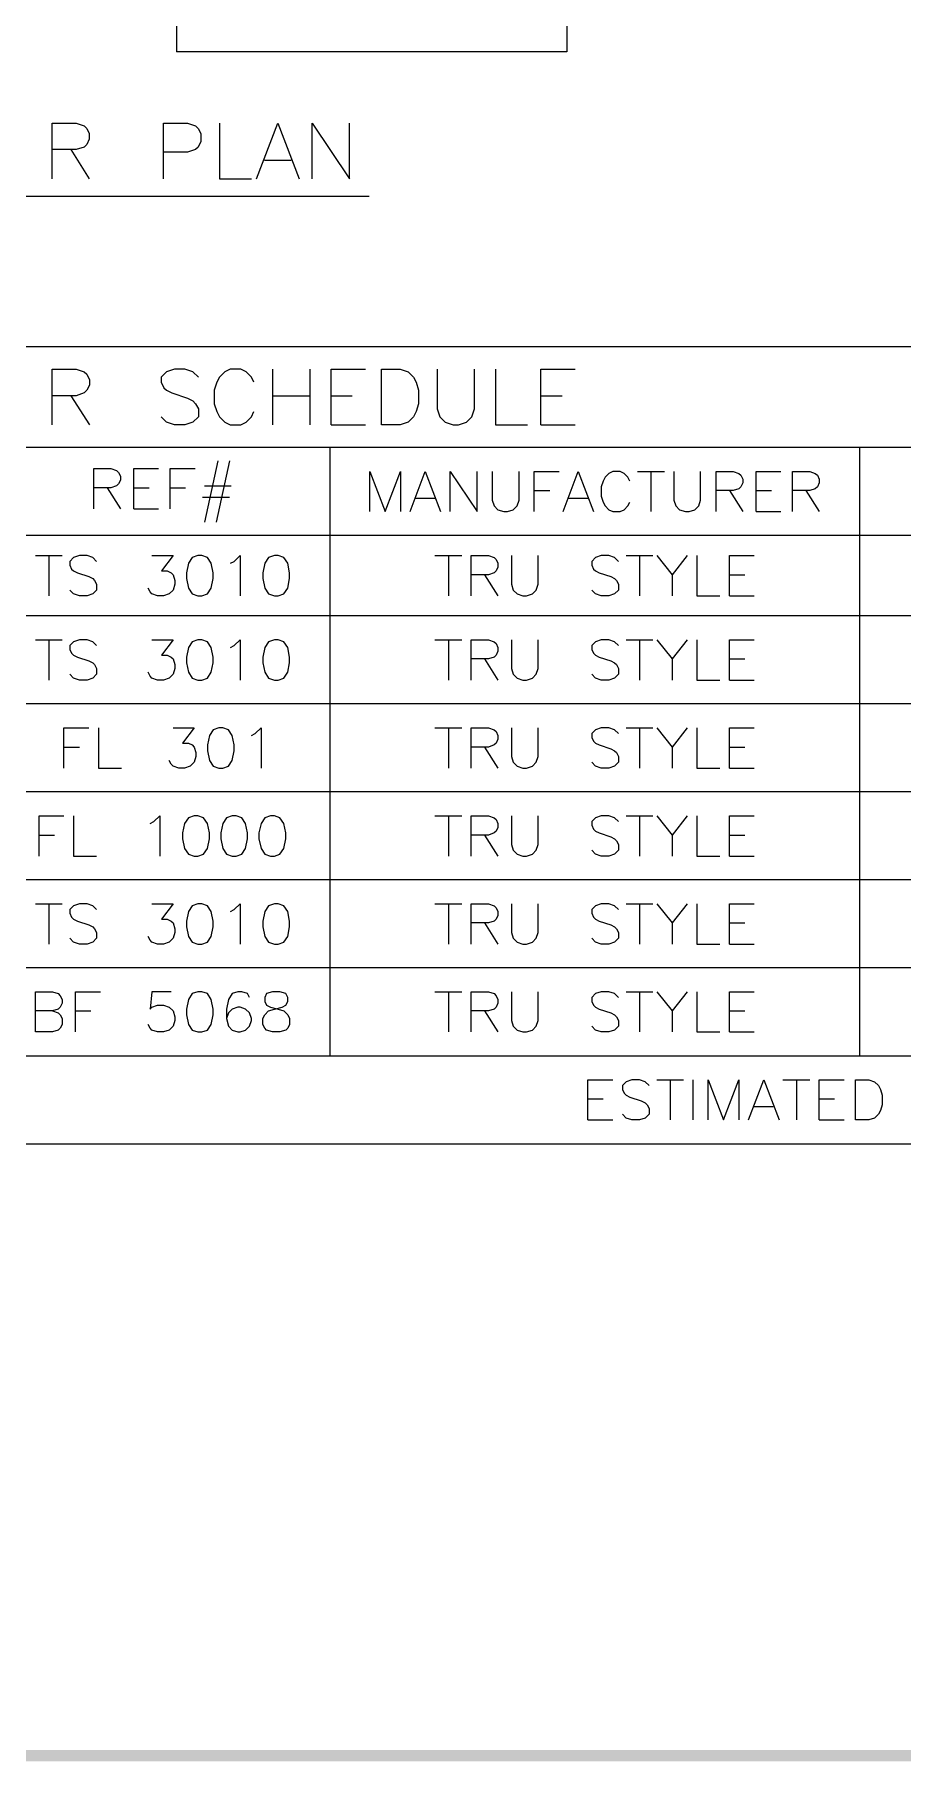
# Paper-space layout 'D-size Plot' of a CAD drawing. Extents: x 0 to 34.1, y 0 to 23.
# Drawn here: x 7.46 to 11.35, y -0.03 to 7.71 of the extents above; entities that cross this region are included whole.
import ezdxf
from ezdxf.xclip import XClip

# ---------------------------------------------------------------- set-up
doc = ezdxf.new("R2010")
doc.units = 0
doc.header["$XCLIPFRAME"] = 0
for name, color, linetype in [('Deck', 7, 'Continuous'), ('Text', 7, 'Continuous'), ('View Labels', 7, 'Continuous')]:
    doc.layers.add(name, color=color, linetype=linetype)

# ---------------------------------------------------------------- blocks, each defined once
blk = doc.blocks.new('Viewport1')
at = {"layer": 'Deck', "color": 4, "linetype": 'Continuous', "lineweight": 25, "true_color": 0x00ffff}
blk.add_line((8.0963, 9.801), (8.0963, 7.6343), dxfattribs=at)
blk.add_lwpolyline([(9.8463, 8.051), (9.8463, 7.6343), (8.0963, 7.6343)], dxfattribs=at)
blk = doc.blocks.new('Viewport3')
at = {"linetype": 'Continuous', "lineweight": 25, "true_color": 0x000000}
blk.add_hatch(color=18, dxfattribs=at).paths.add_polyline_path([(-0.0005, 0.0251), (31.8516, 0.0251), (31.8516, -0.0257), (-0.0005, -0.0257)])
at = {"color": 18, "linetype": 'Continuous', "lineweight": 25, "true_color": 0x000000}
for p, q in [((8.5271, 6.2126), (8.5271, 5.9626)), ((8.6938, 6.2126), (8.6938, 5.9626)), ((7.6229, 6.0935), (7.7063, 5.9626)), ((8.5271, 6.0935), (8.6938, 6.0935)), ((8.7896, 6.0935), (8.8846, 6.0935)), ((9.7296, 6.0935), (9.8254, 6.0935)), ((8.7896, 5.9626), (8.9438, 5.9626)), ((9.7296, 5.9626), (9.8846, 5.9626)), ((8.2821, 5.801), (8.2221, 5.5268)), ((8.3338, 5.801), (8.2738, 5.5268)), ((10.1638, 5.7543), (10.2838, 5.7543)), ((10.2238, 5.7543), (10.2238, 5.5743)), ((7.7854, 5.681), (7.8454, 5.5868)), ((7.9054, 5.681), (7.9738, 5.681)), ((8.0679, 5.681), (8.1363, 5.681)), ((8.2221, 5.6893), (8.3421, 5.6893)), ((9.7004, 5.6685), (9.7696, 5.6685)), ((10.5755, 5.6685), (10.6355, 5.5743)), ((10.6955, 5.6685), (10.7638, 5.6685)), ((10.918, 5.6685), (10.978, 5.5743)), ((7.9054, 5.5868), (8.0163, 5.5868)), ((8.2138, 5.6385), (8.3338, 5.6385)), ((9.1696, 5.6343), (9.2554, 5.6343)), ((9.8554, 5.6343), (9.9404, 5.6343)), ((10.6955, 5.5743), (10.8063, 5.5743)), ((7.4637, 5.3768), (7.5837, 5.3768)), ((7.5237, 5.3768), (7.5237, 5.1968)), ((9.2554, 5.3768), (9.3754, 5.3768)), ((9.3154, 5.3768), (9.3154, 5.1968)), ((10.1121, 5.3768), (10.2321, 5.3768)), ((10.1721, 5.3768), (10.1721, 5.1968)), ((10.3863, 5.3768), (10.318, 5.291)), ((9.4779, 5.291), (9.5379, 5.1968)), ((10.5755, 5.291), (10.6438, 5.291)), ((10.5755, 5.1968), (10.6863, 5.1968)), ((7.4637, 4.9993), (7.5837, 4.9993)), ((7.5237, 4.9993), (7.5237, 4.8193)), ((9.2554, 4.9993), (9.3754, 4.9993)), ((9.3154, 4.9993), (9.3154, 4.8193)), ((10.1121, 4.9993), (10.2321, 4.9993)), ((10.1721, 4.9993), (10.1721, 4.8193)), ((10.3863, 4.9993), (10.318, 4.9143)), ((9.4779, 4.9143), (9.5379, 4.8193)), ((10.5755, 4.9143), (10.6438, 4.9143)), ((10.5755, 4.8193), (10.6863, 4.8193)), ((9.2554, 4.6051), (9.3754, 4.6051)), ((9.3154, 4.6051), (9.3154, 4.4251)), ((10.1121, 4.6051), (10.2321, 4.6051)), ((10.1721, 4.6051), (10.1721, 4.4251)), ((10.3863, 4.6051), (10.318, 4.5193)), ((7.5921, 4.5193), (7.6612, 4.5193)), ((9.4779, 4.5193), (9.5379, 4.4251)), ((10.5755, 4.5193), (10.6438, 4.5193)), ((10.5755, 4.4251), (10.6863, 4.4251)), ((9.2554, 4.211), (9.3754, 4.211)), ((9.3154, 4.211), (9.3154, 4.031)), ((10.1121, 4.211), (10.2321, 4.211)), ((10.1721, 4.211), (10.1721, 4.031)), ((10.3863, 4.211), (10.318, 4.1251)), ((7.4812, 4.1251), (7.5496, 4.1251)), ((9.4779, 4.1251), (9.5379, 4.031)), ((10.5755, 4.1251), (10.6438, 4.1251)), ((10.5755, 4.031), (10.6863, 4.031)), ((7.4637, 3.8168), (7.5837, 3.8168)), ((7.5237, 3.8168), (7.5237, 3.6368)), ((9.2554, 3.8168), (9.3754, 3.8168)), ((9.3154, 3.8168), (9.3154, 3.6368)), ((10.1121, 3.8168), (10.2321, 3.8168)), ((10.1721, 3.8168), (10.1721, 3.6368)), ((10.3863, 3.8168), (10.318, 3.731)), ((9.4779, 3.731), (9.5379, 3.6368)), ((10.5755, 3.731), (10.6438, 3.731)), ((10.5755, 3.6368), (10.6863, 3.6368)), ((9.2554, 3.4226), (9.3754, 3.4226)), ((9.3154, 3.4226), (9.3154, 3.2426)), ((10.1121, 3.4226), (10.2321, 3.4226)), ((10.1721, 3.4226), (10.1721, 3.2426)), ((10.3863, 3.4226), (10.318, 3.3368)), ((7.6437, 3.3368), (7.7121, 3.3368)), ((9.4779, 3.3368), (9.5379, 3.2426)), ((10.5755, 3.3368), (10.6438, 3.3368)), ((10.5755, 3.2426), (10.6863, 3.2426)), ((7.2837, 3.1351), (8.7838, 3.1351)), ((8.7838, 3.1351), (11.158, 3.1351)), ((11.158, 3.1351), (12.5463, 3.1351)), ((10.2496, 3.0285), (10.3696, 3.0285)), ((10.3096, 3.0285), (10.3096, 2.8485)), ((10.4121, 3.0285), (10.4121, 2.8485)), ((10.8155, 3.0285), (10.9355, 3.0285)), ((10.8755, 3.0285), (10.8755, 2.8485)), ((9.9404, 2.9426), (10.0096, 2.9426)), ((10.978, 2.9426), (11.0463, 2.9426)), ((10.6863, 2.9085), (10.7721, 2.9085)), ((9.9404, 2.8485), (10.0521, 2.8485)), ((10.978, 2.8485), (11.0896, 2.8485)), ((7.2837, 2.741), (8.7838, 2.741)), ((8.7838, 2.741), (11.158, 2.741)), ((11.158, 2.741), (12.5463, 2.741))]:
    blk.add_line(p, q, dxfattribs=at)
for points in [[(1.6178, 5.861), (1.6178, 6.3143), (2.5353, 6.3143), (3.6154, 6.3143), (4.8412, 6.3143), (7.2837, 6.3143), (8.7838, 6.3143), (11.158, 6.3143), (12.5463, 6.3143), (13.7897, 6.3143), (15.0322, 6.3143), (15.0322, 5.861)], [(7.5396, 5.9626), (7.5396, 6.2126), (7.6462, 6.2126), (7.6821, 6.201), (7.6946, 6.1893), (7.7063, 6.1651), (7.7063, 6.141), (7.6946, 6.1176), (7.6821, 6.106), (7.6462, 6.0935), (7.5396, 6.0935)], [(8.1946, 6.1768), (8.1704, 6.201), (8.1346, 6.2126), (8.0871, 6.2126), (8.0513, 6.201), (8.0279, 6.1768), (8.0279, 6.1535), (8.0396, 6.1293), (8.0513, 6.1176), (8.0754, 6.106), (8.1463, 6.0818), (8.1704, 6.0701), (8.1821, 6.0576), (8.1946, 6.0343), (8.1946, 5.9985), (8.1704, 5.9743), (8.1346, 5.9626), (8.0871, 5.9626), (8.0513, 5.9743), (8.0279, 5.9985)], [(8.4438, 6.1535), (8.4321, 6.1768), (8.4088, 6.201), (8.3846, 6.2126), (8.3371, 6.2126), (8.3129, 6.201), (8.2896, 6.1768), (8.2779, 6.1535), (8.2654, 6.1176), (8.2654, 6.0576), (8.2779, 6.0226), (8.2896, 5.9985), (8.3129, 5.9743), (8.3371, 5.9626), (8.3846, 5.9626), (8.4088, 5.9743), (8.4321, 5.9985), (8.4438, 6.0226)], [(8.7896, 5.9626), (8.7896, 6.2126), (8.9438, 6.2126)], [(9.0154, 5.9626), (9.0154, 6.2126), (9.0988, 6.2126), (9.1346, 6.201), (9.1588, 6.1768), (9.1704, 6.1535), (9.1821, 6.1176), (9.1821, 6.0576), (9.1704, 6.0226), (9.1588, 5.9985), (9.1346, 5.9743), (9.0988, 5.9626), (9.0154, 5.9626)], [(9.2654, 6.2126), (9.2654, 6.0343), (9.2771, 5.9985), (9.3013, 5.9743), (9.3371, 5.9626), (9.3604, 5.9626), (9.3963, 5.9743), (9.4204, 5.9985), (9.4321, 6.0343), (9.4321, 6.2126)], [(9.5271, 6.2126), (9.5271, 5.9626), (9.6704, 5.9626)], [(9.7296, 5.9626), (9.7296, 6.2126), (9.8846, 6.2126)], [(8.7838, 5.861), (7.2837, 5.861), (7.2837, 5.4668)], [(11.158, 5.861), (8.7838, 5.861), (8.7838, 5.4668)], [(12.5463, 5.861), (11.158, 5.861), (11.158, 5.4668)], [(7.7254, 5.5868), (7.7254, 5.7668), (7.8021, 5.7668), (7.8279, 5.7585), (7.8363, 5.7493), (7.8454, 5.7326), (7.8454, 5.7151), (7.8363, 5.6985), (7.8279, 5.6893), (7.8021, 5.681), (7.7254, 5.681)], [(7.9054, 5.5868), (7.9054, 5.7668), (8.0163, 5.7668)], [(8.0679, 5.5868), (8.0679, 5.7668), (8.1796, 5.7668)], [(8.9638, 5.5743), (8.9638, 5.7543), (9.0321, 5.5743), (9.1004, 5.7543), (9.1004, 5.5743)], [(9.1438, 5.5743), (9.2121, 5.7543), (9.2804, 5.5743)], [(9.3238, 5.5743), (9.3238, 5.7543), (9.4438, 5.5743), (9.4438, 5.7543)], [(9.5121, 5.7543), (9.5121, 5.6251), (9.5204, 5.5993), (9.5379, 5.5826), (9.5638, 5.5743), (9.5804, 5.5743), (9.6063, 5.5826), (9.6238, 5.5993), (9.6321, 5.6251), (9.6321, 5.7543)], [(9.7004, 5.5743), (9.7004, 5.7543), (9.8121, 5.7543)], [(9.8296, 5.5743), (9.8979, 5.7543), (9.9663, 5.5743)], [(10.1296, 5.711), (10.1204, 5.7285), (10.1038, 5.7451), (10.0863, 5.7543), (10.0521, 5.7543), (10.0354, 5.7451), (10.0179, 5.7285), (10.0096, 5.711), (10.0004, 5.6851), (10.0004, 5.6426), (10.0096, 5.6168), (10.0179, 5.5993), (10.0354, 5.5826), (10.0521, 5.5743), (10.0863, 5.5743), (10.1038, 5.5826), (10.1204, 5.5993), (10.1296, 5.6168)], [(10.3263, 5.7543), (10.3263, 5.6251), (10.3355, 5.5993), (10.3521, 5.5826), (10.378, 5.5743), (10.3955, 5.5743), (10.4205, 5.5826), (10.438, 5.5993), (10.4463, 5.6251), (10.4463, 5.7543)], [(10.5155, 5.5743), (10.5155, 5.7543), (10.5921, 5.7543), (10.618, 5.7451), (10.6263, 5.7368), (10.6355, 5.7193), (10.6355, 5.7026), (10.6263, 5.6851), (10.618, 5.6768), (10.5921, 5.6685), (10.5155, 5.6685)], [(10.6955, 5.5743), (10.6955, 5.7543), (10.8063, 5.7543)], [(10.858, 5.5743), (10.858, 5.7543), (10.9355, 5.7543), (10.9605, 5.7451), (10.9696, 5.7368), (10.978, 5.7193), (10.978, 5.7026), (10.9696, 5.6851), (10.9605, 5.6768), (10.9355, 5.6685), (10.858, 5.6685)], [(8.7838, 5.4668), (7.2837, 5.4668), (7.2837, 5.1068)], [(11.158, 5.4668), (8.7838, 5.4668), (8.7838, 5.1068)], [(12.5463, 5.4668), (11.158, 5.4668), (11.158, 5.1068)], [(7.7379, 5.351), (7.7213, 5.3685), (7.6954, 5.3768), (7.6612, 5.3768), (7.6354, 5.3685), (7.6179, 5.351), (7.6179, 5.3343), (7.6262, 5.3168), (7.6354, 5.3085), (7.6521, 5.2993), (7.7038, 5.2826), (7.7213, 5.2743), (7.7296, 5.2651), (7.7379, 5.2485), (7.7379, 5.2226), (7.7213, 5.2051), (7.6954, 5.1968), (7.6612, 5.1968), (7.6354, 5.2051), (7.6179, 5.2226)], [(7.9863, 5.3768), (8.0813, 5.3768), (8.0296, 5.3085), (8.0554, 5.3085), (8.0721, 5.2993), (8.0813, 5.291), (8.0896, 5.2651), (8.0896, 5.2485), (8.0813, 5.2226), (8.0638, 5.2051), (8.0379, 5.1968), (8.0121, 5.1968), (7.9863, 5.2051), (7.9779, 5.2143), (7.9696, 5.231)], [(8.1921, 5.3768), (8.1663, 5.3685), (8.1496, 5.3426), (8.1413, 5.2993), (8.1413, 5.2743), (8.1496, 5.231), (8.1663, 5.2051), (8.1921, 5.1968), (8.2096, 5.1968), (8.2354, 5.2051), (8.2521, 5.231), (8.2613, 5.2743), (8.2613, 5.2993), (8.2521, 5.3426), (8.2354, 5.3685), (8.2096, 5.3768), (8.1921, 5.3768)], [(8.3379, 5.3426), (8.3554, 5.351), (8.3813, 5.3768), (8.3813, 5.1968)], [(8.5354, 5.3768), (8.5096, 5.3685), (8.4921, 5.3426), (8.4838, 5.2993), (8.4838, 5.2743), (8.4921, 5.231), (8.5096, 5.2051), (8.5354, 5.1968), (8.5521, 5.1968), (8.5779, 5.2051), (8.5954, 5.231), (8.6038, 5.2743), (8.6038, 5.2993), (8.5954, 5.3426), (8.5779, 5.3685), (8.5521, 5.3768), (8.5354, 5.3768)], [(9.4179, 5.1968), (9.4179, 5.3768), (9.4954, 5.3768), (9.5204, 5.3685), (9.5296, 5.3593), (9.5379, 5.3426), (9.5379, 5.3251), (9.5296, 5.3085), (9.5204, 5.2993), (9.4954, 5.291), (9.4179, 5.291)], [(9.5979, 5.3768), (9.5979, 5.2485), (9.6063, 5.2226), (9.6238, 5.2051), (9.6496, 5.1968), (9.6663, 5.1968), (9.6921, 5.2051), (9.7096, 5.2226), (9.7179, 5.2485), (9.7179, 5.3768)], [(10.0779, 5.351), (10.0604, 5.3685), (10.0354, 5.3768), (10.0004, 5.3768), (9.9754, 5.3685), (9.9579, 5.351), (9.9579, 5.3343), (9.9663, 5.3168), (9.9754, 5.3085), (9.9921, 5.2993), (10.0438, 5.2826), (10.0604, 5.2743), (10.0696, 5.2651), (10.0779, 5.2485), (10.0779, 5.2226), (10.0604, 5.2051), (10.0354, 5.1968), (10.0004, 5.1968), (9.9754, 5.2051), (9.9579, 5.2226)], [(10.2496, 5.3768), (10.318, 5.291), (10.318, 5.1968)], [(10.4296, 5.3768), (10.4296, 5.1968), (10.5321, 5.1968)], [(10.5755, 5.1968), (10.5755, 5.3768), (10.6863, 5.3768)], [(8.7838, 5.1068), (7.2837, 5.1068), (7.2837, 4.7126)], [(11.158, 5.1068), (8.7838, 5.1068), (8.7838, 4.7126)], [(12.5463, 5.1068), (11.158, 5.1068), (11.158, 4.7126)], [(7.7379, 4.9743), (7.7213, 4.991), (7.6954, 4.9993), (7.6612, 4.9993), (7.6354, 4.991), (7.6179, 4.9743), (7.6179, 4.9568), (7.6262, 4.9393), (7.6354, 4.931), (7.6521, 4.9226), (7.7038, 4.9051), (7.7213, 4.8968), (7.7296, 4.8885), (7.7379, 4.871), (7.7379, 4.8451), (7.7213, 4.8285), (7.6954, 4.8193), (7.6612, 4.8193), (7.6354, 4.8285), (7.6179, 4.8451)], [(7.9863, 4.9993), (8.0813, 4.9993), (8.0296, 4.931), (8.0554, 4.931), (8.0721, 4.9226), (8.0813, 4.9143), (8.0896, 4.8885), (8.0896, 4.871), (8.0813, 4.8451), (8.0638, 4.8285), (8.0379, 4.8193), (8.0121, 4.8193), (7.9863, 4.8285), (7.9779, 4.8368), (7.9696, 4.8543)], [(8.1921, 4.9993), (8.1663, 4.991), (8.1496, 4.9651), (8.1413, 4.9226), (8.1413, 4.8968), (8.1496, 4.8543), (8.1663, 4.8285), (8.1921, 4.8193), (8.2096, 4.8193), (8.2354, 4.8285), (8.2521, 4.8543), (8.2613, 4.8968), (8.2613, 4.9226), (8.2521, 4.9651), (8.2354, 4.991), (8.2096, 4.9993), (8.1921, 4.9993)], [(8.3379, 4.9651), (8.3554, 4.9743), (8.3813, 4.9993), (8.3813, 4.8193)], [(8.5354, 4.9993), (8.5096, 4.991), (8.4921, 4.9651), (8.4838, 4.9226), (8.4838, 4.8968), (8.4921, 4.8543), (8.5096, 4.8285), (8.5354, 4.8193), (8.5521, 4.8193), (8.5779, 4.8285), (8.5954, 4.8543), (8.6038, 4.8968), (8.6038, 4.9226), (8.5954, 4.9651), (8.5779, 4.991), (8.5521, 4.9993), (8.5354, 4.9993)], [(9.4179, 4.8193), (9.4179, 4.9993), (9.4954, 4.9993), (9.5204, 4.991), (9.5296, 4.9826), (9.5379, 4.9651), (9.5379, 4.9485), (9.5296, 4.931), (9.5204, 4.9226), (9.4954, 4.9143), (9.4179, 4.9143)], [(9.5979, 4.9993), (9.5979, 4.871), (9.6063, 4.8451), (9.6238, 4.8285), (9.6496, 4.8193), (9.6663, 4.8193), (9.6921, 4.8285), (9.7096, 4.8451), (9.7179, 4.871), (9.7179, 4.9993)], [(10.0779, 4.9743), (10.0604, 4.991), (10.0354, 4.9993), (10.0004, 4.9993), (9.9754, 4.991), (9.9579, 4.9743), (9.9579, 4.9568), (9.9663, 4.9393), (9.9754, 4.931), (9.9921, 4.9226), (10.0438, 4.9051), (10.0604, 4.8968), (10.0696, 4.8885), (10.0779, 4.871), (10.0779, 4.8451), (10.0604, 4.8285), (10.0354, 4.8193), (10.0004, 4.8193), (9.9754, 4.8285), (9.9579, 4.8451)], [(10.2496, 4.9993), (10.318, 4.9143), (10.318, 4.8193)], [(10.4296, 4.9993), (10.4296, 4.8193), (10.5321, 4.8193)], [(10.5755, 4.8193), (10.5755, 4.9993), (10.6863, 4.9993)], [(8.7838, 4.7126), (7.2837, 4.7126), (7.2837, 4.3185)], [(11.158, 4.7126), (8.7838, 4.7126), (8.7838, 4.3185)], [(12.5463, 4.7126), (11.158, 4.7126), (11.158, 4.3185)], [(7.5921, 4.4251), (7.5921, 4.6051), (7.7038, 4.6051)], [(7.7463, 4.6051), (7.7463, 4.4251), (7.8496, 4.4251)], [(8.0813, 4.6051), (8.1754, 4.6051), (8.1238, 4.5368), (8.1496, 4.5368), (8.1663, 4.5285), (8.1754, 4.5193), (8.1838, 4.4943), (8.1838, 4.4768), (8.1754, 4.451), (8.1579, 4.4343), (8.1321, 4.4251), (8.1063, 4.4251), (8.0813, 4.4343), (8.0721, 4.4426), (8.0638, 4.4593)], [(8.2863, 4.6051), (8.2613, 4.5968), (8.2438, 4.571), (8.2354, 4.5285), (8.2354, 4.5026), (8.2438, 4.4593), (8.2613, 4.4343), (8.2863, 4.4251), (8.3038, 4.4251), (8.3296, 4.4343), (8.3463, 4.4593), (8.3554, 4.5026), (8.3554, 4.5285), (8.3463, 4.571), (8.3296, 4.5968), (8.3038, 4.6051), (8.2863, 4.6051)], [(8.4321, 4.571), (8.4496, 4.5793), (8.4754, 4.6051), (8.4754, 4.4251)], [(9.4179, 4.4251), (9.4179, 4.6051), (9.4954, 4.6051), (9.5204, 4.5968), (9.5296, 4.5885), (9.5379, 4.571), (9.5379, 4.5543), (9.5296, 4.5368), (9.5204, 4.5285), (9.4954, 4.5193), (9.4179, 4.5193)], [(9.5979, 4.6051), (9.5979, 4.4768), (9.6063, 4.451), (9.6238, 4.4343), (9.6496, 4.4251), (9.6663, 4.4251), (9.6921, 4.4343), (9.7096, 4.451), (9.7179, 4.4768), (9.7179, 4.6051)], [(10.0779, 4.5793), (10.0604, 4.5968), (10.0354, 4.6051), (10.0004, 4.6051), (9.9754, 4.5968), (9.9579, 4.5793), (9.9579, 4.5626), (9.9663, 4.5451), (9.9754, 4.5368), (9.9921, 4.5285), (10.0438, 4.511), (10.0604, 4.5026), (10.0696, 4.4943), (10.0779, 4.4768), (10.0779, 4.451), (10.0604, 4.4343), (10.0354, 4.4251), (10.0004, 4.4251), (9.9754, 4.4343), (9.9579, 4.451)], [(10.2496, 4.6051), (10.318, 4.5193), (10.318, 4.4251)], [(10.4296, 4.6051), (10.4296, 4.4251), (10.5321, 4.4251)], [(10.5755, 4.4251), (10.5755, 4.6051), (10.6863, 4.6051)], [(8.7838, 4.3185), (7.2837, 4.3185), (7.2837, 3.9243)], [(11.158, 4.3185), (8.7838, 4.3185), (8.7838, 3.9243)], [(12.5463, 4.3185), (11.158, 4.3185), (11.158, 3.9243)], [(7.4812, 4.031), (7.4812, 4.211), (7.5921, 4.211)], [(7.6354, 4.211), (7.6354, 4.031), (7.7379, 4.031)], [(7.9779, 4.1768), (7.9954, 4.1851), (8.0213, 4.211), (8.0213, 4.031)], [(8.1754, 4.211), (8.1496, 4.2026), (8.1321, 4.1768), (8.1238, 4.1343), (8.1238, 4.1085), (8.1321, 4.0651), (8.1496, 4.0393), (8.1754, 4.031), (8.1921, 4.031), (8.2179, 4.0393), (8.2354, 4.0651), (8.2438, 4.1085), (8.2438, 4.1343), (8.2354, 4.1768), (8.2179, 4.2026), (8.1921, 4.211), (8.1754, 4.211)], [(8.3463, 4.211), (8.3213, 4.2026), (8.3038, 4.1768), (8.2954, 4.1343), (8.2954, 4.1085), (8.3038, 4.0651), (8.3213, 4.0393), (8.3463, 4.031), (8.3638, 4.031), (8.3896, 4.0393), (8.4063, 4.0651), (8.4154, 4.1085), (8.4154, 4.1343), (8.4063, 4.1768), (8.3896, 4.2026), (8.3638, 4.211), (8.3463, 4.211)], [(8.5179, 4.211), (8.4921, 4.2026), (8.4754, 4.1768), (8.4663, 4.1343), (8.4663, 4.1085), (8.4754, 4.0651), (8.4921, 4.0393), (8.5179, 4.031), (8.5354, 4.031), (8.5604, 4.0393), (8.5779, 4.0651), (8.5863, 4.1085), (8.5863, 4.1343), (8.5779, 4.1768), (8.5604, 4.2026), (8.5354, 4.211), (8.5179, 4.211)], [(9.4179, 4.031), (9.4179, 4.211), (9.4954, 4.211), (9.5204, 4.2026), (9.5296, 4.1943), (9.5379, 4.1768), (9.5379, 4.1593), (9.5296, 4.1426), (9.5204, 4.1343), (9.4954, 4.1251), (9.4179, 4.1251)], [(9.5979, 4.211), (9.5979, 4.0826), (9.6063, 4.0568), (9.6238, 4.0393), (9.6496, 4.031), (9.6663, 4.031), (9.6921, 4.0393), (9.7096, 4.0568), (9.7179, 4.0826), (9.7179, 4.211)], [(10.0779, 4.1851), (10.0604, 4.2026), (10.0354, 4.211), (10.0004, 4.211), (9.9754, 4.2026), (9.9579, 4.1851), (9.9579, 4.1685), (9.9663, 4.151), (9.9754, 4.1426), (9.9921, 4.1343), (10.0438, 4.1168), (10.0604, 4.1085), (10.0696, 4.0993), (10.0779, 4.0826), (10.0779, 4.0568), (10.0604, 4.0393), (10.0354, 4.031), (10.0004, 4.031), (9.9754, 4.0393), (9.9579, 4.0568)], [(10.2496, 4.211), (10.318, 4.1251), (10.318, 4.031)], [(10.4296, 4.211), (10.4296, 4.031), (10.5321, 4.031)], [(10.5755, 4.031), (10.5755, 4.211), (10.6863, 4.211)], [(8.7838, 3.9243), (7.2837, 3.9243), (7.2837, 3.5293)], [(11.158, 3.9243), (8.7838, 3.9243), (8.7838, 3.5293)], [(12.5463, 3.9243), (11.158, 3.9243), (11.158, 3.5293)], [(7.7379, 3.791), (7.7213, 3.8085), (7.6954, 3.8168), (7.6612, 3.8168), (7.6354, 3.8085), (7.6179, 3.791), (7.6179, 3.7743), (7.6262, 3.7568), (7.6354, 3.7485), (7.6521, 3.7393), (7.7038, 3.7226), (7.7213, 3.7143), (7.7296, 3.7051), (7.7379, 3.6885), (7.7379, 3.6626), (7.7213, 3.6451), (7.6954, 3.6368), (7.6612, 3.6368), (7.6354, 3.6451), (7.6179, 3.6626)], [(7.9863, 3.8168), (8.0813, 3.8168), (8.0296, 3.7485), (8.0554, 3.7485), (8.0721, 3.7393), (8.0813, 3.731), (8.0896, 3.7051), (8.0896, 3.6885), (8.0813, 3.6626), (8.0638, 3.6451), (8.0379, 3.6368), (8.0121, 3.6368), (7.9863, 3.6451), (7.9779, 3.6543), (7.9696, 3.671)], [(8.1921, 3.8168), (8.1663, 3.8085), (8.1496, 3.7826), (8.1413, 3.7393), (8.1413, 3.7143), (8.1496, 3.671), (8.1663, 3.6451), (8.1921, 3.6368), (8.2096, 3.6368), (8.2354, 3.6451), (8.2521, 3.671), (8.2613, 3.7143), (8.2613, 3.7393), (8.2521, 3.7826), (8.2354, 3.8085), (8.2096, 3.8168), (8.1921, 3.8168)], [(8.3379, 3.7826), (8.3554, 3.791), (8.3813, 3.8168), (8.3813, 3.6368)], [(8.5354, 3.8168), (8.5096, 3.8085), (8.4921, 3.7826), (8.4838, 3.7393), (8.4838, 3.7143), (8.4921, 3.671), (8.5096, 3.6451), (8.5354, 3.6368), (8.5521, 3.6368), (8.5779, 3.6451), (8.5954, 3.671), (8.6038, 3.7143), (8.6038, 3.7393), (8.5954, 3.7826), (8.5779, 3.8085), (8.5521, 3.8168), (8.5354, 3.8168)], [(9.4179, 3.6368), (9.4179, 3.8168), (9.4954, 3.8168), (9.5204, 3.8085), (9.5296, 3.7993), (9.5379, 3.7826), (9.5379, 3.7651), (9.5296, 3.7485), (9.5204, 3.7393), (9.4954, 3.731), (9.4179, 3.731)], [(9.5979, 3.8168), (9.5979, 3.6885), (9.6063, 3.6626), (9.6238, 3.6451), (9.6496, 3.6368), (9.6663, 3.6368), (9.6921, 3.6451), (9.7096, 3.6626), (9.7179, 3.6885), (9.7179, 3.8168)], [(10.0779, 3.791), (10.0604, 3.8085), (10.0354, 3.8168), (10.0004, 3.8168), (9.9754, 3.8085), (9.9579, 3.791), (9.9579, 3.7743), (9.9663, 3.7568), (9.9754, 3.7485), (9.9921, 3.7393), (10.0438, 3.7226), (10.0604, 3.7143), (10.0696, 3.7051), (10.0779, 3.6885), (10.0779, 3.6626), (10.0604, 3.6451), (10.0354, 3.6368), (10.0004, 3.6368), (9.9754, 3.6451), (9.9579, 3.6626)], [(10.2496, 3.8168), (10.318, 3.731), (10.318, 3.6368)], [(10.4296, 3.8168), (10.4296, 3.6368), (10.5321, 3.6368)], [(10.5755, 3.6368), (10.5755, 3.8168), (10.6863, 3.8168)], [(8.7838, 3.5293), (7.2837, 3.5293), (7.2837, 3.1351)], [(11.158, 3.5293), (8.7838, 3.5293), (8.7838, 3.1351)], [(12.5463, 3.5293), (11.158, 3.5293), (11.158, 3.1351)], [(7.5412, 3.3368), (7.5662, 3.3285), (7.5754, 3.3193), (7.5837, 3.3026), (7.5837, 3.2768), (7.5754, 3.2593), (7.5662, 3.251), (7.5412, 3.2426), (7.4637, 3.2426), (7.4637, 3.4226), (7.5412, 3.4226), (7.5662, 3.4143), (7.5754, 3.4051), (7.5837, 3.3885), (7.5837, 3.371), (7.5754, 3.3543), (7.5662, 3.3451), (7.5412, 3.3368), (7.4637, 3.3368)], [(7.6437, 3.2426), (7.6437, 3.4226), (7.7554, 3.4226)], [(8.0721, 3.4226), (7.9863, 3.4226), (7.9779, 3.3451), (7.9863, 3.3543), (8.0121, 3.3626), (8.0379, 3.3626), (8.0638, 3.3543), (8.0813, 3.3368), (8.0896, 3.311), (8.0896, 3.2943), (8.0813, 3.2685), (8.0638, 3.251), (8.0379, 3.2426), (8.0121, 3.2426), (7.9863, 3.251), (7.9779, 3.2593), (7.9696, 3.2768)], [(8.1921, 3.4226), (8.1663, 3.4143), (8.1496, 3.3885), (8.1413, 3.3451), (8.1413, 3.3193), (8.1496, 3.2768), (8.1663, 3.251), (8.1921, 3.2426), (8.2096, 3.2426), (8.2354, 3.251), (8.2521, 3.2768), (8.2613, 3.3193), (8.2613, 3.3451), (8.2521, 3.3885), (8.2354, 3.4143), (8.2096, 3.4226), (8.1921, 3.4226)], [(8.4238, 3.3968), (8.4154, 3.4143), (8.3896, 3.4226), (8.3721, 3.4226), (8.3463, 3.4143), (8.3296, 3.3885), (8.3213, 3.3451), (8.3213, 3.3026), (8.3296, 3.2685), (8.3463, 3.251), (8.3721, 3.2426), (8.3813, 3.2426), (8.4063, 3.251), (8.4238, 3.2685), (8.4321, 3.2943), (8.4321, 3.3026), (8.4238, 3.3285), (8.4063, 3.3451), (8.3813, 3.3543), (8.3721, 3.3543), (8.3463, 3.3451), (8.3296, 3.3285), (8.3213, 3.3026)], [(8.5263, 3.4226), (8.5004, 3.4143), (8.4921, 3.3968), (8.4921, 3.3793), (8.5004, 3.3626), (8.5179, 3.3543), (8.5521, 3.3451), (8.5779, 3.3368), (8.5954, 3.3193), (8.6038, 3.3026), (8.6038, 3.2768), (8.5954, 3.2593), (8.5863, 3.251), (8.5604, 3.2426), (8.5263, 3.2426), (8.5004, 3.251), (8.4921, 3.2593), (8.4838, 3.2768), (8.4838, 3.3026), (8.4921, 3.3193), (8.5096, 3.3368), (8.5354, 3.3451), (8.5696, 3.3543), (8.5863, 3.3626), (8.5954, 3.3793), (8.5954, 3.3968), (8.5863, 3.4143), (8.5604, 3.4226), (8.5263, 3.4226)], [(9.4179, 3.2426), (9.4179, 3.4226), (9.4954, 3.4226), (9.5204, 3.4143), (9.5296, 3.4051), (9.5379, 3.3885), (9.5379, 3.371), (9.5296, 3.3543), (9.5204, 3.3451), (9.4954, 3.3368), (9.4179, 3.3368)], [(9.5979, 3.4226), (9.5979, 3.2943), (9.6063, 3.2685), (9.6238, 3.251), (9.6496, 3.2426), (9.6663, 3.2426), (9.6921, 3.251), (9.7096, 3.2685), (9.7179, 3.2943), (9.7179, 3.4226)], [(10.0779, 3.3968), (10.0604, 3.4143), (10.0354, 3.4226), (10.0004, 3.4226), (9.9754, 3.4143), (9.9579, 3.3968), (9.9579, 3.3793), (9.9663, 3.3626), (9.9754, 3.3543), (9.9921, 3.3451), (10.0438, 3.3285), (10.0604, 3.3193), (10.0696, 3.311), (10.0779, 3.2943), (10.0779, 3.2685), (10.0604, 3.251), (10.0354, 3.2426), (10.0004, 3.2426), (9.9754, 3.251), (9.9579, 3.2685)], [(10.2496, 3.4226), (10.318, 3.3368), (10.318, 3.2426)], [(10.4296, 3.4226), (10.4296, 3.2426), (10.5321, 3.2426)], [(10.5755, 3.2426), (10.5755, 3.4226), (10.6863, 3.4226)], [(9.9404, 2.8485), (9.9404, 3.0285), (10.0521, 3.0285)], [(10.2154, 3.0026), (10.1979, 3.0193), (10.1721, 3.0285), (10.1379, 3.0285), (10.1121, 3.0193), (10.0954, 3.0026), (10.0954, 2.9851), (10.1038, 2.9685), (10.1121, 2.9593), (10.1296, 2.951), (10.1804, 2.9343), (10.1979, 2.9251), (10.2063, 2.9168), (10.2154, 2.8993), (10.2154, 2.8743), (10.1979, 2.8568), (10.1721, 2.8485), (10.1379, 2.8485), (10.1121, 2.8568), (10.0954, 2.8743)], [(10.4805, 2.8485), (10.4805, 3.0285), (10.5496, 2.8485), (10.618, 3.0285), (10.618, 2.8485)], [(10.6605, 2.8485), (10.7296, 3.0285), (10.798, 2.8485)], [(10.978, 2.8485), (10.978, 3.0285), (11.0896, 3.0285)], [(11.1405, 2.8485), (11.1405, 3.0285), (11.2005, 3.0285), (11.2263, 3.0193), (11.2438, 3.0026), (11.2521, 2.9851), (11.2605, 2.9593), (11.2605, 2.9168), (11.2521, 2.891), (11.2438, 2.8743), (11.2263, 2.8568), (11.2005, 2.8485), (11.1405, 2.8485)]]:
    blk.add_lwpolyline(points, dxfattribs=at)
at = {"layer": 'View Labels', "color": 18, "linetype": 'Continuous', "lineweight": 25, "true_color": 0x000000}
for p, q in [((7.6221, 7.196), (7.7054, 7.0651)), ((8.4913, 7.1485), (8.6104, 7.1485)), ((5.0629, 6.9868), (8.9596, 6.9868))]:
    blk.add_line(p, q, dxfattribs=at)
for points in [[(7.5387, 7.0651), (7.5387, 7.3151), (7.6462, 7.3151), (7.6821, 7.3026), (7.6938, 7.291), (7.7054, 7.2676), (7.7054, 7.2435), (7.6938, 7.2193), (7.6821, 7.2076), (7.6462, 7.196), (7.5387, 7.196)], [(8.0388, 7.0651), (8.0388, 7.3151), (8.1463, 7.3151), (8.1821, 7.3026), (8.1938, 7.291), (8.2054, 7.2676), (8.2054, 7.2318), (8.1938, 7.2076), (8.1821, 7.196), (8.1463, 7.1843), (8.0388, 7.1843)], [(8.2888, 7.3151), (8.2888, 7.0651), (8.4321, 7.0651)], [(8.4554, 7.0651), (8.5513, 7.3151), (8.6463, 7.0651)], [(8.7054, 7.0651), (8.7054, 7.3151), (8.8721, 7.0651), (8.8721, 7.3151)]]:
    blk.add_lwpolyline(points, dxfattribs=at)

psp = doc.layouts.new('D-size Plot')

# ---------------------------------------------------------------- block references
at = {"layer": 'Text', "color": 7, "linetype": 'Continuous', "lineweight": 25}
ref = psp.add_blockref('Viewport3', (0, 0), dxfattribs=at)
XClip(ref).set_block_clipping_path([(-0.0271844795, -0.0273917144), (35.5166152211, 23.1227052768)])
at = {"layer": 'Text', "color": 7, "linetype": 'Continuous', "lineweight": 0}
ref = psp.add_blockref('Viewport1', (0, 0), dxfattribs=at)
XClip(ref).set_block_clipping_path([(0.1844849645, 6.380135131), (12.2121427783, 22.8710375557)])

doc.saveas('drawing.dxf')
